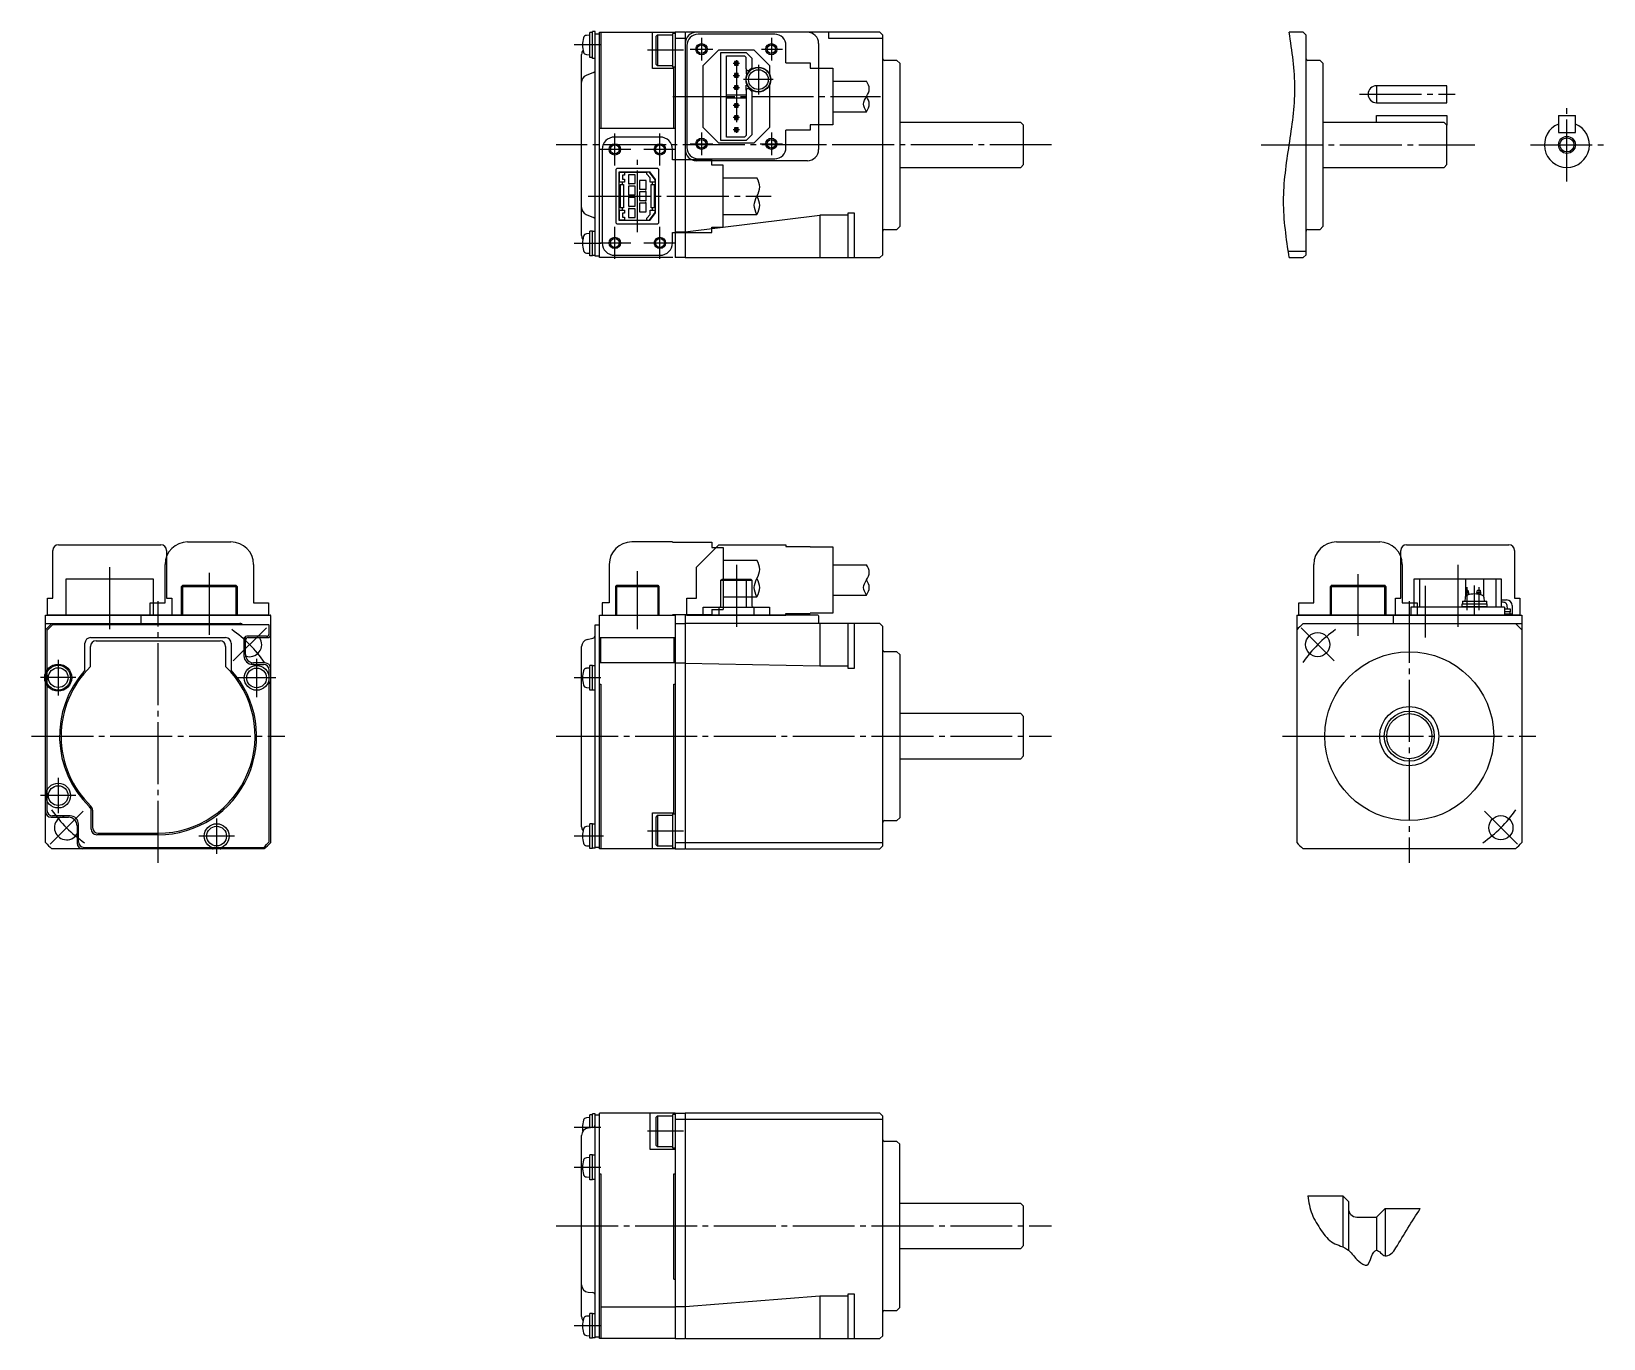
# Model space of a CAD drawing. Header units: millimetres. Extents: x -149 to 131, y -103 to 129.
import ezdxf

# ---------------------------------------------------------------- set-up
doc = ezdxf.new("R2010")
doc.units = ezdxf.units.MM
doc.linetypes.add('DASH_CENTER', pattern=[14, 11, -1, 1, -1])

msp = doc.modelspace()

# ---------------------------------------------------------------- linework, layer by layer
at = {"color": 7, "linetype": 'Continuous'}
for p, q in [((-48.6, 128.65), (-49.05, 128.65)), ((-49.05, 123.85), (-49.05, 128.65)), ((-48.6, 126.45), (-48.6, 128.65)), ((-47.8, 128.5), (-34.4, 128.5)), ((-47.8, 88.5), (-47.8, 128.5)), ((-47.6, 128.5), (-47.6, 111.5)), ((-38.4, 122.1), (-38.4, 128.5)), ((-34.4, 128.5), (-34.4, 88.5)), ((-32.6, 128.5), (-34.4, 128.5)), ((-32.5, 128.5), (-32.6, 128.4)), ((-32.6, 128.5), (-32.6, 126.5)), ((2, 128.5), (-32.5, 128.5)), ((-7.1, 127.37), (-7.1, 128.5)), ((2, 128.5), (2.5, 128)), ((77.2, 128.5), (74.7, 128.5)), ((77.7, 128), (77.2, 128.5)), ((-49.55, 128), (-50.14, 127.95)), ((-49.05, 128.45), (-49.55, 128.45)), ((-49.55, 124.05), (-49.55, 128.45)), ((-48.6, 128.25), (-47.8, 128.25)), ((-48.6, 121.83), (-48.6, 126.45)), ((-37.53, 128.05), (-37.78, 127.8)), ((-37.78, 122.8), (-37.78, 127.8)), ((-37.53, 128.05), (-34.78, 128.05)), ((-37.53, 128.05), (-37.53, 122.55)), ((-34.4, 128.3), (-34.78, 128.3)), ((-34.78, 122.3), (-34.78, 128.3)), ((-32.6, 127.37), (-34.4, 127.37)), ((-32.6, 126.5), (-32.6, 107.7)), ((-8.9, 126.5), (-8.9, 107.7)), ((2.5, 127.37), (-7.1, 127.37)), ((2.5, 89), (2.5, 128)), ((77.7, 89), (77.7, 128)), ((-51, 119.63), (-51, 124.57)), ((-50.14, 124.55), (-49.55, 124.5)), ((-49.05, 124.05), (-49.55, 124.05)), ((-48.6, 123.85), (-49.05, 123.85)), ((-29.4, 122.6), (-26.6, 125.4)), ((-26.6, 125.4), (-20.4, 125.4)), ((-26.25, 109.3), (-26.25, 124.9)), ((-26.25, 124.9), (-21.75, 124.9)), ((-25.25, 124.3), (-22.05, 124.3)), ((-25.25, 109.9), (-25.25, 124.3)), ((-23.82, 123.32), (-23.72, 123.22)), ((-23.18, 123.32), (-23.82, 123.32)), ((-23.82, 123.32), (-23.82, 122.68)), ((-23.28, 123.22), (-23.72, 123.22)), ((-23.72, 123.22), (-23.72, 122.78)), ((-23.28, 123.22), (-23.18, 123.32)), ((-23.28, 122.78), (-23.28, 123.22)), ((-23.18, 122.68), (-23.18, 123.32)), ((-22.05, 124.3), (-21.75, 124)), ((-21.75, 124.9), (-20.75, 123.9)), ((-21.75, 122), (-21.75, 124)), ((-20.75, 123.9), (-20.75, 122.15)), ((-20.4, 125.4), (-17.6, 122.6)), ((5, 123.5), (2.8, 123.5)), ((5, 123.5), (5.5, 123)), ((5.5, 123), (5.5, 94)), ((80.2, 123.5), (78, 123.5)), ((80.2, 123.5), (80.7, 123)), ((80.7, 123), (80.7, 94)), ((-48.91, 121.37), (-50.2, 120.83)), ((-48.6, 95.17), (-48.6, 121.83)), ((-34.6, 122.1), (-38.4, 122.1)), ((-37.78, 122.8), (-37.53, 122.55)), ((-34.78, 122.55), (-37.53, 122.55)), ((-34.4, 122.3), (-34.78, 122.3)), ((-34.6, 111.5), (-34.6, 122.3)), ((-29.4, 111.6), (-29.4, 122.6)), ((-23.82, 122.68), (-23.72, 122.78)), ((-23.82, 122.68), (-23.18, 122.68)), ((-23.82, 121.17), (-23.82, 120.53)), ((-23.18, 121.17), (-23.82, 121.17)), ((-23.82, 121.17), (-23.72, 121.07)), ((-23.82, 120.53), (-23.72, 120.63)), ((-23.82, 120.53), (-23.18, 120.53)), ((-23.72, 122.78), (-23.28, 122.78)), ((-23.72, 121.07), (-23.72, 120.63)), ((-23.28, 121.07), (-23.72, 121.07)), ((-23.72, 120.63), (-23.28, 120.63)), ((-23.28, 122.78), (-23.18, 122.68)), ((-23.28, 121.07), (-23.18, 121.17)), ((-23.28, 120.63), (-23.28, 121.07)), ((-23.28, 120.63), (-23.18, 120.53)), ((-23.18, 120.53), (-23.18, 121.17)), ((-21.75, 122), (-21.75, 121.1)), ((-21.75, 121.1), (-21.56, 121.1)), ((-17.6, 122.6), (-17.6, 121.02)), ((-51, 108.5), (-51, 119.63)), ((-25.25, 117.4), (-21.75, 117.4)), ((-23.82, 119.02), (-23.72, 118.92)), ((-23.18, 119.02), (-23.82, 119.02)), ((-23.82, 119.02), (-23.82, 118.38)), ((-23.82, 118.38), (-23.72, 118.48)), ((-23.82, 118.38), (-23.18, 118.38)), ((-23.28, 118.92), (-23.72, 118.92)), ((-23.72, 118.92), (-23.72, 118.48)), ((-23.72, 118.48), (-23.28, 118.48)), ((-23.28, 118.92), (-23.18, 119.02)), ((-23.28, 118.48), (-23.28, 118.92)), ((-23.28, 118.48), (-23.18, 118.38)), ((-23.18, 118.38), (-23.18, 119.02)), ((-21.75, 119.1), (-21.56, 119.1)), ((-21.75, 118.2), (-21.75, 119.1)), ((-21.75, 118.2), (-21.75, 110.2)), ((-20.75, 118.05), (-20.75, 110.3)), ((-17.6, 119.18), (-17.6, 111.6)), ((102.7, 119), (90.2, 119)), ((90.2, 119), (90.2, 116)), ((102.7, 116), (102.7, 119)), ((-21.75, 116.8), (-25.25, 116.8)), ((-23.82, 115.82), (-23.82, 115.18)), ((-23.18, 115.82), (-23.82, 115.82)), ((-23.72, 115.72), (-23.82, 115.82)), ((-23.72, 115.28), (-23.82, 115.18)), ((-23.82, 115.18), (-23.18, 115.18)), ((-23.72, 115.72), (-23.72, 115.28)), ((-23.28, 115.72), (-23.72, 115.72)), ((-23.72, 115.28), (-23.28, 115.28)), ((-23.18, 115.82), (-23.28, 115.72)), ((-23.28, 115.28), (-23.28, 115.72)), ((-23.18, 115.18), (-23.28, 115.28)), ((-23.18, 115.18), (-23.18, 115.82)), ((90.2, 116), (102.7, 116)), ((-23.72, 113.57), (-23.82, 113.67)), ((-23.18, 113.67), (-23.82, 113.67)), ((-23.82, 113.67), (-23.82, 113.03)), ((-23.72, 113.13), (-23.82, 113.03)), ((-23.82, 113.03), (-23.18, 113.03)), ((-23.28, 113.57), (-23.72, 113.57)), ((-23.72, 113.57), (-23.72, 113.13)), ((-23.72, 113.13), (-23.28, 113.13)), ((-23.18, 113.67), (-23.28, 113.57)), ((-23.28, 113.13), (-23.28, 113.57)), ((-23.18, 113.03), (-23.28, 113.13)), ((-23.18, 113.03), (-23.18, 113.67)), ((27, 112.5), (5.5, 112.5)), ((27, 112.5), (27.5, 112)), ((27.5, 105), (27.5, 112)), ((102.2, 112.5), (80.7, 112.5)), ((90.2, 113.7), (102.7, 113.7)), ((90.2, 112.5), (90.2, 113.7)), ((102.2, 112.5), (102.7, 112)), ((102.7, 113.7), (102.7, 112)), ((102.7, 105), (102.7, 112)), ((122.54, 113.7), (122.54, 110.7)), ((122.54, 113.7), (125.54, 113.7)), ((125.54, 110.7), (125.54, 113.7)), ((-47.8, 111.5), (-34.4, 111.5)), ((-26.6, 108.8), (-29.4, 111.6)), ((-21.75, 109.3), (-26.25, 109.3)), ((-22.05, 109.9), (-25.25, 109.9)), ((-23.82, 111.52), (-23.82, 110.88)), ((-23.18, 111.52), (-23.82, 111.52)), ((-23.72, 111.42), (-23.82, 111.52)), ((-23.72, 110.98), (-23.82, 110.88)), ((-23.82, 110.88), (-23.18, 110.88)), ((-23.72, 111.42), (-23.72, 110.98)), ((-23.28, 111.42), (-23.72, 111.42)), ((-23.72, 110.98), (-23.28, 110.98)), ((-23.18, 111.52), (-23.28, 111.42)), ((-23.28, 110.98), (-23.28, 111.42)), ((-23.18, 110.88), (-23.28, 110.98)), ((-23.18, 110.88), (-23.18, 111.52)), ((-21.75, 110.2), (-22.05, 109.9)), ((-20.75, 110.3), (-21.75, 109.3)), ((-17.6, 111.6), (-20.4, 108.8)), ((122.54, 110.7), (125.54, 110.7)), ((-51, 97.37), (-51, 108.5)), ((-32.6, 107.7), (-32.6, 88.5)), ((-20.4, 108.8), (-26.6, 108.8)), ((-44.93, 104.13), (-44.73, 104.33)), ((-44.93, 104.13), (-44.93, 94.68)), ((-37.48, 104.33), (-44.73, 104.33)), ((-44.35, 95.08), (-44.35, 103.73)), ((-44.35, 103.73), (-38.9, 103.73)), ((-44.25, 101.9), (-44.25, 103.65)), ((-44.25, 103.65), (-43.4, 103.65)), ((-43.4, 103.65), (-43.4, 103.15)), ((-43.4, 103.65), (-39.4, 103.65)), ((-39.4, 103.28), (-39.4, 103.65)), ((-38.97, 103.65), (-39.4, 103.65)), ((-37.95, 102.32), (-38.97, 103.65)), ((-37.85, 102.35), (-38.9, 103.73)), ((-37.48, 104.33), (-37.28, 104.13)), ((-37.28, 94.68), (-37.28, 104.13)), ((-10.9, 105.7), (-30.6, 105.7)), ((5.5, 104.5), (27, 104.5)), ((27.5, 105), (27, 104.5)), ((80.7, 104.5), (102.2, 104.5)), ((102.7, 105), (102.2, 104.5)), ((-43.4, 101.9), (-44.25, 101.9)), ((-44.15, 101.5), (-44.15, 97.3)), ((-44.15, 101.5), (-43.58, 101.5)), ((-43.8, 101.9), (-43.8, 101.5)), ((-43.4, 103.15), (-43.75, 103.15)), ((-43.75, 103.15), (-43.75, 102.4)), ((-43.75, 102.4), (-43.4, 102.4)), ((-43.58, 101.5), (-43.58, 97.3)), ((-43.4, 102.4), (-43.4, 101.9)), ((-42.68, 103.2), (-42.68, 101.6)), ((-42.5, 103.2), (-42.68, 103.2)), ((-42.68, 101.6), (-42.5, 101.6)), ((-42.5, 101.2), (-42.68, 101.2)), ((-42.68, 101.2), (-42.68, 99.6)), ((-42.5, 103.17), (-42.5, 103.2)), ((-41.5, 103.17), (-42.5, 103.17)), ((-42.5, 101.63), (-41.5, 101.63)), ((-42.5, 101.6), (-42.5, 101.63)), ((-42.5, 101.17), (-42.5, 101.2)), ((-41.5, 101.17), (-42.5, 101.17)), ((-41.5, 101.63), (-41.5, 103.17)), ((-41.5, 99.63), (-41.5, 101.17)), ((-39.7, 102.17), (-40.7, 102.17)), ((-40.7, 102.17), (-40.7, 100.63)), ((-40.7, 100.63), (-39.7, 100.63)), ((-39.7, 102.2), (-39.7, 102.17)), ((-39.52, 102.2), (-39.7, 102.2)), ((-39.7, 100.63), (-39.7, 100.6)), ((-39.7, 100.6), (-39.52, 100.6)), ((-39.52, 100.6), (-39.52, 102.2)), ((-38.8, 102.65), (-39.4, 103.28)), ((-38.8, 101.9), (-38.8, 102.65)), ((-37.95, 101.9), (-38.8, 101.9)), ((-38.63, 97.3), (-38.63, 101.5)), ((-38.63, 101.5), (-38.05, 101.5)), ((-38.4, 101.5), (-38.4, 101.9)), ((-38.05, 97.3), (-38.05, 101.5)), ((-37.95, 101.9), (-37.95, 102.32)), ((-37.85, 96.45), (-37.85, 102.35)), ((-44.15, 100.25), (-44.35, 100.25)), ((-44.35, 98.55), (-44.15, 98.55)), ((-42.68, 99.6), (-42.5, 99.6)), ((-42.5, 99.2), (-42.68, 99.2)), ((-42.68, 99.2), (-42.68, 97.6)), ((-42.5, 99.6), (-42.5, 99.63)), ((-42.5, 99.63), (-41.5, 99.63)), ((-42.5, 99.17), (-42.5, 99.2)), ((-41.5, 99.17), (-42.5, 99.17)), ((-41.5, 97.63), (-41.5, 99.17)), ((-40.7, 100.17), (-40.7, 98.63)), ((-39.7, 100.17), (-40.7, 100.17)), ((-40.7, 98.63), (-39.7, 98.63)), ((-40.7, 98.17), (-40.7, 96.63)), ((-39.7, 98.17), (-40.7, 98.17)), ((-39.52, 100.2), (-39.7, 100.2)), ((-39.7, 100.2), (-39.7, 100.17)), ((-39.7, 98.63), (-39.7, 98.6)), ((-39.7, 98.6), (-39.52, 98.6)), ((-39.52, 98.2), (-39.7, 98.2)), ((-39.7, 98.2), (-39.7, 98.17)), ((-39.52, 98.6), (-39.52, 100.2)), ((-39.52, 96.6), (-39.52, 98.2)), ((-38.05, 100.25), (-37.85, 100.25)), ((-37.85, 98.55), (-38.05, 98.55)), ((-51, 92.43), (-51, 97.37)), ((-50.2, 96.17), (-48.91, 95.63)), ((-48.6, 90.55), (-48.6, 95.17)), ((-38.9, 95.08), (-44.35, 95.08)), ((-44.25, 95.15), (-44.25, 96.9)), ((-44.25, 96.9), (-43.4, 96.9)), ((-43.4, 95.15), (-44.25, 95.15)), ((-43.58, 97.3), (-44.15, 97.3)), ((-43.8, 97.3), (-43.8, 96.9)), ((-43.4, 96.4), (-43.75, 96.4)), ((-43.75, 96.4), (-43.75, 95.65)), ((-43.75, 95.65), (-43.4, 95.65)), ((-43.4, 96.9), (-43.4, 96.4)), ((-43.4, 95.65), (-43.4, 95.15)), ((-43.4, 95.15), (-39.4, 95.15)), ((-42.68, 97.6), (-42.5, 97.6)), ((-42.68, 97.2), (-42.68, 95.6)), ((-42.5, 97.2), (-42.68, 97.2)), ((-42.68, 95.6), (-42.5, 95.6)), ((-42.5, 97.6), (-42.5, 97.63)), ((-42.5, 97.63), (-41.5, 97.63)), ((-42.5, 97.17), (-42.5, 97.2)), ((-41.5, 97.17), (-42.5, 97.17)), ((-42.5, 95.63), (-41.5, 95.63)), ((-42.5, 95.6), (-42.5, 95.63)), ((-41.5, 95.63), (-41.5, 97.17)), ((-40.7, 96.63), (-39.7, 96.63)), ((-39.7, 96.63), (-39.7, 96.6)), ((-39.7, 96.6), (-39.52, 96.6)), ((-39.4, 95.52), (-38.8, 96.15)), ((-39.4, 95.15), (-39.4, 95.52)), ((-39.4, 95.15), (-38.97, 95.15)), ((-38.97, 95.15), (-37.95, 96.48)), ((-38.9, 95.08), (-37.85, 96.45)), ((-38.8, 96.15), (-38.8, 96.9)), ((-38.8, 96.9), (-37.95, 96.9)), ((-38.05, 97.3), (-38.63, 97.3)), ((-38.4, 96.9), (-38.4, 97.3)), ((-37.95, 96.48), (-37.95, 96.9)), ((-32.6, 93.04), (-8.7, 96)), ((-3.7, 96), (-8.7, 96)), ((-8.7, 96), (-8.7, 88.5)), ((-2.5, 96.4), (-3.7, 96.4)), ((-3.7, 96.4), (-3.7, 88.5)), ((-2.5, 88.5), (-2.5, 96.4)), ((-49.55, 92.75), (-50.14, 92.7)), ((-49.05, 93.2), (-49.55, 93.2)), ((-49.55, 88.8), (-49.55, 93.2)), ((-49.05, 88.8), (-49.05, 93.2)), ((-48.6, 93.15), (-49.05, 93.15)), ((-44.93, 94.68), (-44.73, 94.48)), ((-44.73, 94.48), (-37.48, 94.48)), ((-37.28, 94.68), (-37.48, 94.48)), ((-32.6, 93), (-34.4, 93)), ((2.8, 93.5), (5, 93.5)), ((5.5, 94), (5, 93.5)), ((78, 93.5), (80.2, 93.5)), ((80.7, 94), (80.2, 93.5)), ((-48.6, 88.75), (-48.6, 90.55)), ((74.43, 89.63), (77.7, 89.63)), ((-50.14, 89.3), (-49.55, 89.25)), ((-49.05, 88.8), (-49.55, 88.8)), ((-48.6, 88.85), (-49.05, 88.85)), ((-47.8, 88.75), (-48.6, 88.75)), ((-34.8, 88.5), (-47.8, 88.5)), ((-32.6, 88.5), (-34.4, 88.5)), ((-32.6, 88.5), (2, 88.5)), ((2, 88.5), (2.5, 89)), ((74.7, 88.5), (77.2, 88.5)), ((77.7, 89), (77.2, 88.5)), ((-142.64, 31.4), (-142.64, 25)), ((-127.04, 31.4), (-142.64, 31.4)), ((-127.04, 25), (-127.04, 31.4)), ((-26.25, 31.2), (-26.05, 31.4)), ((-26.25, 31.2), (-20.75, 31.2)), ((-26.25, 26.6), (-26.25, 31.2)), ((-26.05, 31.4), (-20.95, 31.4)), ((-21.75, 31.2), (-21.95, 31.4)), ((-21.75, 31.2), (-21.75, 26.4)), ((-20.95, 31.4), (-20.75, 31.2)), ((-20.75, 31.2), (-20.75, 26.6)), ((96.83, 31.4), (96.83, 26.4)), ((112.43, 31.4), (96.83, 31.4)), ((97.83, 31.4), (97.83, 26.4)), ((106.04, 31.4), (106.04, 28.33)), ((109.23, 31.4), (109.23, 28.33)), ((111.43, 31.4), (111.43, 26.4)), ((112.43, 26.4), (112.43, 31.4)), ((-122.07, 30.1), (-121.87, 30.3)), ((-122.07, 25), (-122.07, 30.1)), ((-122.07, 30.1), (-112.21, 30.1)), ((-121.87, 25), (-121.87, 30.3)), ((-121.87, 30.3), (-112.41, 30.3)), ((-112.41, 30.3), (-112.21, 30.1)), ((-112.41, 30.3), (-112.41, 25)), ((-112.21, 30.1), (-112.21, 25)), ((-44.93, 30.1), (-44.73, 30.3)), ((-44.93, 30.1), (-37.28, 30.1)), ((-44.93, 25), (-44.93, 30.1)), ((-44.73, 25), (-44.73, 30.3)), ((-44.73, 30.3), (-37.48, 30.3)), ((-37.48, 30.3), (-37.48, 25)), ((-37.48, 30.3), (-37.28, 30.1)), ((-37.28, 30.1), (-37.28, 25)), ((82.21, 30.3), (82.01, 30.1)), ((82.01, 25), (82.01, 30.1)), ((82.01, 30.1), (91.86, 30.1)), ((82.21, 25), (82.21, 30.3)), ((82.21, 30.3), (91.66, 30.3)), ((91.66, 25), (91.66, 30.3)), ((91.86, 30.1), (91.66, 30.3)), ((91.86, 30.1), (91.86, 25)), ((105.94, 28.04), (105.88, 27.45)), ((106.04, 29.45), (106.45, 29.45)), ((106.55, 28.95), (106.04, 28.95)), ((106.45, 29.45), (106.55, 28.95)), ((106.55, 28.95), (106.55, 28.62)), ((108.06, 28.95), (108.16, 29.45)), ((108.06, 28.95), (108.06, 28.73)), ((108.7, 28.95), (108.06, 28.95)), ((108.16, 29.45), (108.6, 29.45)), ((108.6, 29.45), (108.7, 28.95)), ((108.7, 28.95), (108.7, 28.62)), ((109.38, 27.45), (109.33, 28.04)), ((-29.4, 26.4), (-17.6, 26.4)), ((-29.4, 25), (-29.4, 26.4)), ((-26.6, 26.4), (-26.6, 25)), ((-26.45, 26.4), (-26.25, 26.6)), ((-20.75, 26.6), (-20.55, 26.4)), ((-20.4, 26.4), (-20.4, 25)), ((-17.6, 26.4), (-17.6, 25)), ((96.33, 26.4), (96.33, 25)), ((112.93, 26.4), (96.33, 26.4)), ((105.43, 26.5), (105.43, 27)), ((105.43, 27), (107.63, 27)), ((105.43, 26.5), (107.63, 26.5)), ((105.48, 27.45), (105.48, 27)), ((105.48, 27.45), (107.63, 27.45)), ((106.08, 26.4), (106.08, 26.5)), ((107.63, 27.45), (109.78, 27.45)), ((107.63, 27), (109.83, 27)), ((107.63, 26.5), (109.83, 26.5)), ((109.18, 26.5), (109.18, 26.4)), ((109.78, 27), (109.78, 27.45)), ((109.83, 27), (109.83, 26.5)), ((112.43, 27.7), (113.33, 27.7)), ((112.93, 26.4), (112.93, 25)), ((112.93, 26.1), (113.93, 26.1)), ((113.93, 25.6), (112.93, 25.6)), ((112.93, 25.2), (114.23, 25.2)), ((113.48, 26.1), (113.43, 26.69)), ((113.93, 25.6), (113.88, 25.6)), ((113.88, 25.6), (113.88, 25.2)), ((113.93, 26.1), (113.93, 25.6)), ((114.33, 26.7), (114.33, 25)), ((-146.24, 25), (-129.24, 25)), ((-146.24, 23.5), (-146.24, 25)), ((-146.24, -15.37), (-146.24, 23.5)), ((-146.24, 23.5), (-129.24, 23.5)), ((-106.59, 23.25), (-145.02, 23.25)), ((-129.24, 23.5), (-129.24, 24.9)), ((-129.24, 23.5), (-111.74, 23.5)), ((-129.14, 25), (-106.34, 25)), ((-106.49, 21.75), (-106.49, 23.15)), ((-106.24, 22.37), (-106.24, 24.9)), ((-106.24, -15.37), (-106.24, 22.37)), ((-48.6, 23.25), (-47.8, 23.25)), ((-48.6, 21.4), (-48.6, 23.25)), ((-47.8, 25), (-34.4, 25)), ((-47.8, -16.5), (-47.8, 25)), ((-34.4, 25), (-34.4, -16.5)), ((-34.4, 23.5), (-32.6, 23.5)), ((-34.4, 23.5), (-32.6, 23.5)), ((-34.4, 23.5), (-34.4, -16.5)), ((-32.6, 24.9), (-32.5, 25)), ((-32.6, 24.9), (-32.6, -16.5)), ((2, 23.5), (-32.6, 23.5)), ((-32.6, 23.5), (-32.6, -16.5)), ((-9, 25), (-32.5, 25)), ((-9, 25), (-8.9, 24.9)), ((-8.9, 24.9), (-8.9, 23.5)), ((-8.7, 23.5), (-8.7, 16)), ((-3.7, 23.5), (-3.7, 15.6)), ((-2.5, 15.6), (-2.5, 23.5)), ((2.5, 23), (2, 23.5)), ((2.5, -16), (2.5, 23)), ((76.03, 25), (76.03, -15.37)), ((76.03, 25), (93.23, 25)), ((77.16, 23.5), (116.03, 23.5)), ((93.23, 25), (116.03, 25)), ((93.23, 23.5), (93.23, 25)), ((116.03, 25), (116.03, -15.37)), ((-145.99, 22.28), (-145.99, -9.65)), ((-139.24, 15.22), (-139.24, 20)), ((-138.24, 21), (-114.24, 21)), ((-137.24, 20.43), (-115.24, 20.43)), ((-113.24, 20), (-113.24, 15.22)), ((-110.99, 20.75), (-110.99, 17.75)), ((-110.74, 20.5), (-110.74, 21.18)), ((-110.74, 18), (-110.74, 20.5)), ((-106.99, 21.25), (-110.49, 21.25)), ((-110.24, 21), (-106.74, 21)), ((-50, 20.67), (-48.99, 20.91)), ((-48.6, -16.4), (-48.6, 21.4)), ((-47.8, 21), (-34.4, 21)), ((-47.6, 16.5), (-47.6, 21)), ((-34.6, 21), (-34.6, 16.5)), ((-138.24, 15.86), (-138.24, 19.43)), ((-114.24, 19.43), (-114.24, 15.86)), ((-51, 3.5), (-51, 19.41)), ((5, 18.5), (2.8, 18.5)), ((5, 18.5), (5.5, 18)), ((5.5, 18), (5.5, -11)), ((-109.49, 16.25), (-107.49, 16.25)), ((-107.24, 16.5), (-109.24, 16.5)), ((-106.49, -15.33), (-106.49, 15.25)), ((-49.55, 15.6), (-50.14, 15.55)), ((-49.55, 11.65), (-49.55, 16.05)), ((-49.05, 16.05), (-49.55, 16.05)), ((-49.05, 11.65), (-49.05, 16.05)), ((-48.6, 16), (-49.05, 16)), ((-34.4, 16.5), (-47.8, 16.5)), ((-34.4, 16.5), (-32.6, 16.5)), ((-34.4, 16.5), (-32.6, 16.5)), ((-32.6, 16.49), (-8.7, 16)), ((-8.7, 16), (-3.7, 16)), ((-3.7, 15.6), (-2.5, 15.6)), ((-50.14, 12.15), (-49.55, 12.1)), ((-49.05, 11.65), (-49.55, 11.65)), ((-48.6, 11.7), (-49.05, 11.7)), ((-47.8, 12.75), (-47.6, 12.75)), ((-47.6, 12.75), (-47.6, -16.5)), ((-34.6, 12.75), (-34.4, 12.75)), ((-34.6, -10.3), (-34.6, 12.75)), ((27, 7.5), (5.5, 7.5)), ((27, 7.5), (27.5, 7)), ((27.5, 0), (27.5, 7)), ((-51, -12.57), (-51, 3.5)), ((27.5, 0), (27, -0.5)), ((5.5, -0.5), (27, -0.5)), ((-145.24, -10.9), (-142.14, -10.9)), ((-141.89, -10.65), (-144.99, -10.65)), ((-138.14, -13), (-138.14, -9.76)), ((-137.87, -9.65), (-137.87, -12.73)), ((-38.4, -10.1), (-34.6, -10.1)), ((-38.4, -16.5), (-38.4, -10.1)), ((-37.53, -10.55), (-37.78, -10.8)), ((-37.78, -15.8), (-37.78, -10.8)), ((-37.53, -10.55), (-34.78, -10.55)), ((-37.53, -10.55), (-37.53, -16.05)), ((-34.78, -10.3), (-34.4, -10.3)), ((-34.78, -16.3), (-34.78, -10.3)), ((5.5, -11), (5, -11.5)), ((-140.64, -12.4), (-140.64, -15.5)), ((-140.39, -15.25), (-140.39, -12.15)), ((-136.87, -13.73), (-126.24, -13.73)), ((-49.55, -12.5), (-50.14, -12.55)), ((-49.55, -16.45), (-49.55, -12.05)), ((-49.05, -12.05), (-49.55, -12.05)), ((-49.05, -16.45), (-49.05, -12.05)), ((-48.6, -12.1), (-49.05, -12.1)), ((2.8, -11.5), (5, -11.5)), ((-107.37, -16.5), (-145.12, -16.5)), ((-139.39, -16.25), (-107.47, -16.25)), ((-126.24, -14), (-137.14, -14)), ((-50.14, -15.95), (-49.55, -16)), ((-49.05, -16.45), (-49.55, -16.45)), ((-48.6, -16.4), (-49.05, -16.4)), ((-47.8, -16.25), (-48.6, -16.25)), ((-34.4, -16.5), (-47.8, -16.5)), ((-37.78, -15.8), (-37.53, -16.05)), ((-34.78, -16.05), (-37.53, -16.05)), ((-34.78, -16.3), (-34.4, -16.3)), ((-34.4, -15.37), (-32.6, -15.37)), ((-34.4, -15.37), (-32.6, -15.37)), ((-34.4, -16.5), (-32.6, -16.5)), ((-34.4, -16.5), (-32.6, -16.5)), ((-32.6, -15.37), (2.5, -15.37)), ((-32.6, -16.4), (-32.5, -16.5)), ((-32.6, -16.4), (-32.5, -16.5)), ((-32.5, -16.5), (2, -16.5)), ((2.5, -16), (2, -16.5)), ((114.91, -16.5), (77.16, -16.5)), ((-49.55, -64.22), (-50.14, -64.27)), ((-49.05, -63.77), (-49.55, -63.77)), ((-49.55, -66.08), (-49.55, -63.77)), ((-48.6, -63.57), (-49.05, -63.57)), ((-49.05, -66.02), (-49.05, -63.57)), ((-48.6, -103.37), (-48.6, -63.57)), ((-48.6, -63.72), (-47.8, -63.72)), ((-34.4, -63.47), (-47.8, -63.47)), ((-47.8, -103.47), (-47.8, -63.47)), ((-38.9, -63.47), (-38.9, -69.87)), ((-37.53, -63.92), (-37.78, -64.17)), ((-37.78, -69.17), (-37.78, -64.17)), ((-37.53, -63.92), (-37.53, -69.42)), ((-37.53, -63.92), (-34.78, -63.92)), ((-34.78, -69.67), (-34.78, -63.67)), ((-34.4, -63.67), (-34.78, -63.67)), ((-34.4, -63.47), (-34.4, -103.47)), ((-34.4, -63.47), (-32.6, -63.47)), ((2, -63.47), (-32.6, -63.47)), ((-32.6, -63.47), (-32.6, -103.47)), ((2.5, -63.97), (2, -63.47)), ((2.5, -102.97), (2.5, -63.97)), ((-49.04, -66.02), (-49.85, -66.11)), ((-32.6, -64.6), (-34.4, -64.6)), ((2.5, -64.6), (-32.6, -64.6)), ((-51, -83.47), (-51, -67.4)), ((-37.78, -69.17), (-37.53, -69.42)), ((-34.78, -69.42), (-37.53, -69.42)), ((-34.4, -69.67), (-34.78, -69.67)), ((5, -68.47), (2.8, -68.47)), ((5.5, -68.97), (5, -68.47)), ((5.5, -97.97), (5.5, -68.97)), ((-49.55, -71.32), (-50.14, -71.37)), ((-49.55, -75.27), (-49.55, -70.87)), ((-49.05, -70.87), (-49.55, -70.87)), ((-49.05, -75.27), (-49.05, -70.87)), ((-48.6, -70.92), (-49.05, -70.92)), ((-38.9, -69.87), (-34.4, -69.87)), ((-50.14, -74.77), (-49.55, -74.82)), ((-49.05, -75.27), (-49.55, -75.27)), ((-48.6, -75.22), (-49.05, -75.22)), ((-47.8, -74.22), (-47.6, -74.22)), ((-47.6, -74.22), (-47.6, -103.47)), ((-34.6, -92.92), (-34.6, -74.22)), ((-34.6, -74.22), (-34.4, -74.22)), ((77.98, -78.15), (84.23, -78.15)), ((84.23, -78.15), (85.23, -79.15)), ((84.23, -78.15), (84.23, -87.2)), ((27, -79.47), (5.5, -79.47)), ((27, -79.47), (27.5, -79.97)), ((27.5, -86.97), (27.5, -79.97)), ((85.23, -79.15), (85.23, -87.8)), ((90.23, -81.9), (91.73, -80.4)), ((91.73, -80.4), (91.73, -88.78)), ((91.73, -80.4), (97.98, -80.4)), ((-51, -99.54), (-51, -83.47)), ((86.73, -81.9), (90.23, -81.9)), ((90.23, -81.9), (90.23, -87.8)), ((5.5, -87.47), (27, -87.47)), ((27.5, -86.97), (27, -87.47)), ((-34.6, -92.92), (-34.4, -92.92)), ((-49.85, -95.23), (-49.04, -95.32)), ((-8.7, -95.97), (-32.6, -97.87)), ((-3.7, -95.97), (-8.7, -95.97)), ((-8.7, -95.97), (-8.7, -103.47)), ((-2.5, -95.57), (-3.7, -95.57)), ((-3.7, -95.57), (-3.7, -103.47)), ((-2.5, -103.47), (-2.5, -95.57)), ((-49.55, -99.47), (-50.14, -99.52)), ((-49.05, -99.02), (-49.55, -99.02)), ((-49.55, -103.42), (-49.55, -99.02)), ((-49.05, -103.42), (-49.05, -99.02)), ((-48.6, -99.07), (-49.05, -99.07)), ((-47.6, -97.87), (-34.4, -97.87)), ((-32.6, -97.87), (-34.4, -97.87)), ((2.8, -98.47), (5, -98.47)), ((5.5, -97.97), (5, -98.47)), ((-50.14, -102.92), (-49.55, -102.97)), ((-47.8, -103.22), (-48.6, -103.22)), ((2.5, -102.97), (2, -103.47)), ((-49.05, -103.42), (-49.55, -103.42)), ((-48.6, -103.37), (-49.05, -103.37)), ((-34.4, -103.47), (-47.8, -103.47)), ((-34.4, -103.47), (-32.6, -103.47)), ((-32.6, -103.37), (-32.5, -103.47)), ((-32.5, -103.47), (2, -103.47))]:
    msp.add_line(p, q, dxfattribs=at)
at = {"color": 1, "linetype": 'DASH_CENTER'}
for p, q in [((-47.6, 126.25), (-52.35, 126.25)), ((-29.7, 127.5), (-29.7, 123.5)), ((-17.3, 127.5), (-17.3, 123.5)), ((-32.9, 125.3), (-39.28, 125.3)), ((-31.7, 125.5), (-27.7, 125.5)), ((-24.07, 123), (-22.93, 123)), ((-23.5, 123.57), (-23.5, 110.63)), ((-19.05, 125.5), (-15.3, 125.5)), ((-24.07, 120.85), (-22.93, 120.85)), ((-16.95, 120.1), (-22.25, 120.1)), ((-19.6, 122.75), (-19.6, 117.45)), ((-24.07, 118.7), (-22.93, 118.7)), ((87.2, 117.5), (104.2, 117.5)), ((-34.8, 117.1), (2.1, 117.1)), ((-22.93, 115.5), (-24.07, 115.5)), ((124.04, 102), (124.04, 115)), ((-22.93, 113.35), (-24.07, 113.35)), ((-45.1, 104.85), (-45.1, 110.55)), ((-37.1, 104.85), (-37.1, 110.55)), ((-29.7, 110.7), (-29.7, 106.7)), ((-22.93, 111.2), (-24.07, 111.2)), ((-17.3, 110.7), (-17.3, 106.7)), ((-8, 108.5), (-55.5, 108.5)), ((-42.25, 107.7), (-47.95, 107.7)), ((-34.25, 107.7), (-39.95, 107.7)), ((-31.7, 108.7), (-27.7, 108.7)), ((-19.3, 108.7), (-15.3, 108.7)), ((32.5, 108.5), (-8, 108.5)), ((69.7, 108.5), (107.7, 108.5)), ((117.54, 108.5), (130.54, 108.5)), ((-41.1, 92.98), (-41.1, 105.83)), ((-49.85, 99.4), (-17.35, 99.4)), ((-45.1, 88.25), (-45.1, 93.95)), ((-37.1, 88.25), (-37.1, 93.95)), ((-47.6, 91), (-52.35, 91)), ((-47.95, 91.1), (-42.25, 91.1)), ((-39.95, 91.1), (-34.25, 91.1)), ((-134.84, 22.5), (-134.84, 33.9)), ((-23.5, 33.9), (-23.5, 22.5)), ((104.63, 33.9), (104.63, 22.5)), ((-117.14, 32.5), (-117.14, 21)), ((-41.1, 22.5), (-41.1, 32.8)), ((86.93, 21.3), (86.93, 32.8)), ((98.83, 30.2), (98.83, 21)), ((106.23, 29.95), (106.23, 25.9)), ((107.63, 25), (107.63, 30.25)), ((108.38, 29.95), (108.38, 25.9)), ((-126.24, -19), (-126.24, 27.5)), ((96.03, 27.5), (96.03, -19)), ((-112.88, 16.87), (-107.01, 22.73)), ((76.8, 22.73), (82.67, 16.87)), ((-143.99, 17.05), (-143.99, 10.75)), ((-108.74, 17.25), (-108.74, 10.45)), ((-140.84, 13.9), (-147.14, 13.9)), ((-105.34, 13.85), (-112.14, 13.85)), ((-47.6, 13.85), (-52.35, 13.85)), ((-148.74, 3.5), (-103.74, 3.5)), ((-55.5, 3.5), (32.5, 3.5)), ((73.53, 3.5), (118.53, 3.5)), ((-143.99, -3.9), (-143.99, -10.2)), ((-140.84, -7.05), (-147.14, -7.05)), ((-145.44, -15.69), (-139.57, -9.83)), ((-115.84, -11.1), (-115.84, -17.4)), ((109.37, -9.83), (115.23, -15.69)), ((-39.28, -13.3), (-32.9, -13.3)), ((-112.69, -14.25), (-118.99, -14.25)), ((-47.1, -14.25), (-52.35, -14.25)), ((-47.6, -65.97), (-52.35, -65.97)), ((-32.9, -66.67), (-39.28, -66.67)), ((-47.6, -73.07), (-52.35, -73.07)), ((-55.5, -83.47), (32.5, -83.47)), ((-47.6, -101.22), (-52.35, -101.22))]:
    msp.add_line(p, q, dxfattribs=at)
at = {"color": 4, "linetype": 'Continuous'}
for p, q in [((-32.3, 126.15), (-32.3, 108.05)), ((-16.7, 128.15), (-30.3, 128.15)), ((-14.7, 123.1), (-14.7, 126.15)), ((-14.7, 123.1), (-10.4, 123.1)), ((-10.4, 123.1), (-10.4, 122.15)), ((-10.4, 122.15), (-6.4, 122.15)), ((-6.4, 122.15), (-6.4, 112.05)), ((-6.4, 119.8), (-0.4, 119.8)), ((-10.4, 112.05), (-10.4, 111.1)), ((-6.4, 112.05), (-10.4, 112.05)), ((-6.4, 114.4), (-0.4, 114.4)), ((-37.05, 109.9), (-45.15, 109.9)), ((-10.4, 111.1), (-14.7, 111.1)), ((-14.7, 108.05), (-14.7, 111.1)), ((-47.35, 107.7), (-47.35, 91.1)), ((-34.85, 105.85), (-34.85, 107.7)), ((-27.85, 105.85), (-34.85, 105.85)), ((-30.3, 106.05), (-16.7, 106.05)), ((-27.85, 104.9), (-27.85, 105.85)), ((-25.85, 104.9), (-27.85, 104.9)), ((-25.85, 93.9), (-25.85, 104.9)), ((-25.85, 102.65), (-19.85, 102.65)), ((-25.85, 96.15), (-19.85, 96.15)), ((-34.85, 92.95), (-27.85, 92.95)), ((-34.85, 91.1), (-34.85, 92.95)), ((-27.85, 93.9), (-25.85, 93.9)), ((-27.85, 92.95), (-27.85, 93.9)), ((-45.15, 88.9), (-37.05, 88.9)), ((-144.94, 28), (-144.94, 36.5)), ((-143.94, 37.5), (-125.74, 37.5)), ((-124.74, 36.5), (-124.74, 28)), ((-120.99, 38), (-113.29, 38)), ((-34.85, 38), (-42.1, 38)), ((-34.85, 38), (-34.85, 37.95)), ((-34.85, 37.95), (-27.85, 37.95)), ((-30.6, 33.5), (-26.6, 37.5)), ((-27.85, 37.95), (-27.85, 37)), ((-27.85, 37), (-25.85, 37)), ((-26.6, 37.5), (-14.7, 37.5)), ((-25.85, 37), (-25.85, 26)), ((-14.7, 37.5), (-14.7, 37.2)), ((-14.7, 37.2), (-10.4, 37.2)), ((-10.4, 37.2), (-10.4, 37.14)), ((-10.4, 37.14), (-6.4, 37.14)), ((-6.4, 37.14), (-6.4, 25.36)), ((83.08, 38), (90.78, 38)), ((94.53, 28), (94.53, 36.5)), ((95.53, 37.5), (113.73, 37.5)), ((114.73, 36.5), (114.73, 28)), ((-124.99, 27.2), (-124.99, 34)), ((-109.29, 34), (-109.29, 27.2)), ((-46.1, 34), (-46.1, 27.2)), ((-25.85, 34.75), (-19.85, 34.75)), ((-6.4, 33.95), (-0.4, 33.95)), ((79.08, 27.2), (79.08, 34)), ((94.78, 34), (94.78, 27.2)), ((-30.6, 28), (-30.6, 33.5)), ((-145.89, 28), (-144.94, 28)), ((-145.89, 25), (-145.89, 28)), ((-124.74, 28), (-123.79, 28)), ((-123.79, 28), (-123.79, 25)), ((-32.3, 28), (-30.6, 28)), ((-32.3, 25), (-32.3, 28)), ((-25.85, 28.25), (-19.85, 28.25)), ((-6.4, 28.55), (-0.4, 28.55)), ((93.58, 28), (94.53, 28)), ((93.58, 25), (93.58, 28)), ((114.73, 28), (115.68, 28)), ((115.68, 28), (115.68, 25)), ((-127.64, 27.2), (-124.99, 27.2)), ((-127.64, 25), (-127.64, 27.2)), ((-109.29, 27.2), (-106.64, 27.2)), ((-106.64, 27.2), (-106.64, 25)), ((-47.35, 27.2), (-47.35, 25)), ((-46.1, 27.2), (-47.35, 27.2)), ((-27.85, 26), (-27.85, 25.05)), ((-27.85, 26), (-25.85, 26)), ((-14.7, 25.3), (-10.4, 25.3)), ((-14.7, 25), (-14.7, 25.3)), ((-10.4, 25.36), (-10.4, 25.3)), ((-6.4, 25.36), (-10.4, 25.36)), ((76.43, 27.2), (79.08, 27.2)), ((76.43, 25), (76.43, 27.2)), ((94.78, 27.2), (97.43, 27.2)), ((97.43, 27.2), (97.43, 25)), ((-123.79, 25), (-145.89, 25)), ((-106.64, 25), (-127.64, 25)), ((-47.35, 25), (-34.85, 25)), ((-34.85, 25.05), (-34.85, 25)), ((-27.85, 25.05), (-34.85, 25.05)), ((-32.3, 25), (-14.7, 25)), ((97.43, 25), (76.43, 25)), ((115.68, 25), (93.58, 25))]:
    msp.add_line(p, q, dxfattribs=at)
at = {"color": 2, "linetype": 'Continuous'}
for centre, radius in [((-29.7, 125.5), 1), ((-17.3, 125.5), 1), ((-29.7, 108.7), 1), ((-17.3, 108.7), 1), ((124.04, 108.5), 1.5), ((-45.1, 107.7), 1), ((-37.1, 107.7), 1), ((-45.1, 91.1), 1), ((-37.1, 91.1), 1)]:
    msp.add_circle(centre, radius, dxfattribs=at)
at = {"color": 7, "linetype": 'Continuous'}
for centre, radius in [((-29.7, 125.5), 0.75), ((-17.3, 125.5), 0.75), ((-19.6, 120.1), 2.2), ((-19.6, 120.1), 2.15), ((-19.6, 120.1), 1.75), ((-29.7, 108.7), 0.75), ((-17.3, 108.7), 0.75), ((124.04, 108.5), 1.25), ((-45.1, 107.7), 0.8), ((-37.1, 107.7), 0.8), ((-45.1, 91.1), 0.8), ((-37.1, 91.1), 0.8), ((79.77, 19.76), 2.15), ((96.03, 3.5), 15), ((-143.99, 13.9), 2.4), ((-143.99, 13.9), 2.2), ((-143.99, 13.9), 1.75), ((-108.74, 13.85), 2.2), ((-108.74, 13.85), 1.75), ((96.03, 3.5), 5.25), ((96.03, 3.5), 4.45), ((96.03, 3.5), 4), ((-143.99, -7.05), 2.2), ((-143.99, -7.05), 1.75), ((112.3, -12.76), 2.15), ((-115.84, -14.25), 2.2), ((-115.84, -14.25), 1.75)]:
    msp.add_circle(centre, radius, dxfattribs=at)
for centre, radius, start, end in [((-30.6, 126.5), 2, 90, 180), ((-10.9, 126.5), 2, 0, 90), ((-46.35, 126.25), 4.5, 163.6123, 180), ((-46.35, 126.25), 4.5, 180, 196.3877), ((-50.09, 127.35), 0.6, 95, 163.6123), ((-49.7, 124.57), 1.3, 144.2062, 180), ((-50.09, 125.15), 0.6, 196.3877, 265), ((2.8, 123.8), 0.3, 180, 270), ((78, 123.8), 0.3, 180, 270), ((-49.7, 119.63), 1.3, 112.6199, 180), ((-49.1, 121.83), 0.5, 292.6199, 0), ((-21.45, 122), 0.3, 180, 314.2758), ((-19.6, 120.1), 2.35, 119.2986, 134.2758), ((-21.45, 118.2), 0.3, 45.7242, 180), ((-19.6, 120.1), 2.35, 225.7242, 240.7014), ((90.2, 117.5), 1.5, 90, 180), ((90.2, 117.5), 1.5, 180, 270), ((124.04, 108.5), 4, 112.0243, 270), ((124.04, 108.5), 4, 270, 67.9757), ((-30.6, 107.7), 2, 180, 270), ((-10.9, 107.7), 2, 270, 0), ((-49.7, 97.37), 1.3, 180, 247.3801), ((-49.1, 95.17), 0.5, 0, 67.3801), ((-49.7, 92.43), 1.3, 180, 212.9352), ((-46.35, 91), 4.5, 163.6123, 180), ((-50.09, 92.1), 0.6, 95, 163.6123), ((2.8, 93.2), 0.3, 90, 180), ((78, 93.2), 0.3, 90, 180), ((-46.35, 91), 4.5, 180, 196.3877), ((-50.09, 89.9), 0.6, 196.3877, 265), ((106.53, 27.99), 0.6, 106.3877, 175), ((107.63, 24.25), 4.5, 90, 106.3877), ((107.63, 24.25), 4.5, 73.6123, 90), ((108.73, 27.99), 0.6, 5, 73.6123), ((111.73, 22.9), 4.5, 73.6123, 81.051), ((112.83, 26.64), 0.6, 5, 73.6123), ((113.33, 26.7), 1, 0, 90), ((114.23, 25.1), 0.1, 0, 90), ((-126.24, 3.5), 27.5, 133.3418, 136.6582), ((-127.78, 5.03), 25.08, 133.4246, 136.575), ((-129.14, 24.9), 0.1, 90, 180), ((-111.74, 22.5), 1, 48.7071, 90), ((-106.59, 23.15), 0.1, 0, 90), ((-106.34, 24.9), 0.1, 0, 90), ((96.03, 3.5), 27.5, 133.3418, 136.6582), ((96.03, 3.5), 27.5, 43.3418, 46.6582), ((-138.24, 20), 1, 90, 180), ((-137.24, 19.43), 1, 90, 180), ((-115.24, 19.43), 1, 0, 90), ((-114.24, 20), 1, 0, 90), ((-110.49, 20.75), 0.5, 90, 180), ((-110.24, 20.5), 0.5, 90, 180), ((-109.98, 19.76), 2.15, 249.8197, 35.1092), ((-106.99, 21.75), 0.5, 270, 0), ((-106.74, 21.5), 0.5, 270, 0), ((-49.7, 19.41), 1.3, 103.2917, 180), ((-49.1, 21.4), 0.5, 283.2917, 0), ((-109.49, 17.75), 1.5, 180, 270), ((-109.24, 18), 1.5, 180, 270), ((2.8, 18.8), 0.3, 180, 270), ((-145.74, 14.5), 0.5, 120, 180), ((-126.24, 3.5), 17.5, 137.9754, 225.7894), ((-126.24, 3.5), 17.23, 134.1481, 226.1485), ((-126.24, 3.5), 17.23, 270, 45.8519), ((-126.24, 3.5), 17.5, 270, 42.0246), ((-109.34, 16), 0.5, 90, 146.7482), ((-107.49, 15.25), 1, 0, 90), ((-107.24, 15.5), 1, 0, 90), ((-46.35, 13.85), 4.5, 163.6123, 180), ((-50.09, 14.95), 0.6, 95, 163.6123), ((-145.74, 13.3), 0.5, 180, 240), ((-106.74, 13.25), 0.5, 300, 0), ((-46.35, 13.85), 4.5, 180, 196.3877), ((-50.09, 12.75), 0.6, 196.3877, 265), ((-145.74, -6.45), 0.5, 120, 180), ((-145.24, -9.9), 1, 180, 270), ((-144.99, -9.65), 1, 180, 270), ((-142.5, -12.76), 2.15, 119.9199, 330.0801), ((-143.39, -10.4), 0.5, 270, 330), ((-142.14, -12.4), 1.5, 0, 90), ((-141.89, -12.15), 1.5, 0, 90), ((-139.14, -9.76), 1, 0, 45.7894), ((-138.87, -9.65), 1, 0, 46.1485), ((-137.14, -13), 1, 180, 270), ((-136.87, -12.73), 1, 180, 270), ((-49.7, -12.57), 1.3, 180, 215.7938), ((-46.35, -14.25), 4.5, 163.6123, 180), ((-50.09, -13.15), 0.6, 95, 163.6123), ((2.8, -11.8), 0.3, 90, 180), ((-126.24, 3.5), 27.5, 223.3418, 226.6582), ((-139.64, -15.5), 1, 180, 270), ((-139.39, -15.25), 1, 180, 270), ((-116.44, -16), 0.5, 210, 270), ((-115.24, -16), 0.5, 270, 330), ((-124.71, 1.97), 25.08, 313.4246, 316.575), ((-126.24, 3.5), 27.5, 313.3418, 316.6582), ((-46.35, -14.25), 4.5, 180, 196.3877), ((-50.09, -15.35), 0.6, 196.3877, 265), ((96.03, 3.5), 27.5, 223.3418, 226.6582), ((96.03, 3.5), 27.5, 313.3418, 316.6582), ((-49.7, -67.4), 1.3, 96.4509, 180), ((-46.35, -65.97), 4.5, 163.6123, 180), ((-46.35, -65.97), 4.5, 180, 189.2637), ((-50.09, -64.87), 0.6, 95, 163.6123), ((-49.1, -65.52), 0.5, 276.4509, 0), ((2.8, -68.17), 0.3, 180, 270), ((-46.35, -73.07), 4.5, 163.6123, 180), ((-50.09, -71.97), 0.6, 95, 163.6123), ((-46.35, -73.07), 4.5, 180, 196.3877), ((-50.09, -74.17), 0.6, 196.3877, 265), ((86.73, -80.4), 1.5, 180, 270), ((-49.7, -93.94), 1.3, 180, 263.5491), ((-49.1, -95.82), 0.5, 14.6138, 83.5491), ((-49.7, -99.54), 1.3, 180, 215.7938), ((-46.35, -101.22), 4.5, 163.6123, 180), ((-50.09, -100.12), 0.6, 95, 163.6123), ((2.8, -98.77), 0.3, 90, 180), ((-46.35, -101.22), 4.5, 180, 196.3877), ((-50.09, -102.32), 0.6, 196.3877, 265)]:
    msp.add_arc(centre, radius, start, end, dxfattribs=at)
at = {"color": 4, "linetype": 'Continuous'}
for centre, radius, start, end in [((-30.3, 126.15), 2, 90, 180), ((-16.7, 126.15), 2, 0, 90), ((-45.15, 107.7), 2.2, 90, 180), ((-37.05, 107.7), 2.2, 0, 90), ((-30.3, 108.05), 2, 180, 270), ((-16.7, 108.05), 2, 270, 0), ((-45.15, 91.1), 2.2, 180, 270), ((-37.05, 91.1), 2.2, 270, 0), ((-143.94, 36.5), 1, 90, 180), ((-125.74, 36.5), 1, 0, 90), ((-120.99, 34), 4, 90, 180), ((-113.29, 34), 4, 0, 90), ((-42.1, 34), 4, 90, 180), ((83.08, 34), 4, 90, 180), ((90.78, 34), 4, 0, 90), ((95.53, 36.5), 1, 90, 180), ((113.73, 36.5), 1, 0, 90)]:
    msp.add_arc(centre, radius, start, end, dxfattribs=at)
at = {"color": 1, "linetype": 'DASH_CENTER'}
for centre, start, end in [((-126.24, 3.5), 34.6602, 55.3398), ((96.03, 3.5), 124.6602, 145.3398), ((-126.24, 3.5), 214.6602, 235.3398), ((96.03, 3.5), 304.6602, 325.3398)]:
    msp.add_arc(centre, 23, start, end, dxfattribs=at)
at = {"color": 2, "linetype": 'Continuous'}
msp.add_open_spline([(74.7, 88.5), (74.2, 91.83), (73.2, 98.5), (74.7, 108.5), (76.2, 118.5), (75.2, 125.17), (74.7, 128.5)], degree=3, dxfattribs=at)
at = {"color": 4, "linetype": 'Continuous'}
for points in [[(-0.4, 114.4), (-0.65, 114.85), (-1.15, 115.75), (-0.4, 117.1), (0.35, 118.45), (-0.15, 119.35), (-0.4, 119.8)], [(-0.4, 114.4), (-0.15, 114.85), (0.35, 115.75), (-0.15, 116.65), (-0.4, 117.1)], [(-19.85, 96.15), (-20.1, 96.69), (-20.6, 97.78), (-19.85, 99.4), (-19.1, 101.03), (-19.6, 102.11), (-19.85, 102.65)], [(-19.85, 96.15), (-19.6, 96.69), (-19.1, 97.78), (-19.6, 98.86), (-19.85, 99.4)], [(-19.85, 28.25), (-20.1, 28.79), (-20.6, 29.88), (-19.85, 31.5), (-19.1, 33.13), (-19.6, 34.21), (-19.85, 34.75)], [(-0.4, 28.55), (-0.65, 29), (-1.15, 29.9), (-0.4, 31.25), (0.35, 32.6), (-0.15, 33.5), (-0.4, 33.95)], [(-19.85, 28.25), (-19.6, 28.79), (-19.1, 29.88), (-19.6, 30.96), (-19.85, 31.5)], [(-0.4, 28.55), (-0.15, 29), (0.35, 29.9), (-0.15, 30.8), (-0.4, 31.25)]]:
    msp.add_open_spline(points, degree=3, dxfattribs=at)
at = {"color": 2, "linetype": 'Continuous'}
msp.add_open_spline([(77.98, -78.15), (78.17, -79.25), (78.54, -81.46), (80.06, -83.81), (81.31, -85.53), (82.45, -86.57), (83.89, -87.02), (85.67, -87.89), (86.49, -89.52), (88.77, -90.97), (89.14, -88.99), (90.03, -87.45), (91, -88.27), (91.71, -88.99), (92.96, -88.44), (94.14, -86.62), (95.77, -83.84), (97.24, -81.55), (97.98, -80.4)], degree=3, knots=[0, 0, 0, 0, 3.326746, 6.648677, 8.231769, 9.723634, 11.157708, 12.747934, 15.41088, 17.007365, 18.749475, 20.189682, 21.029839, 21.981834, 23.05316, 24.463702, 28.567749, 32.660849, 32.660849, 32.660849, 32.660849], dxfattribs=at)

doc.saveas('drawing.dxf')
